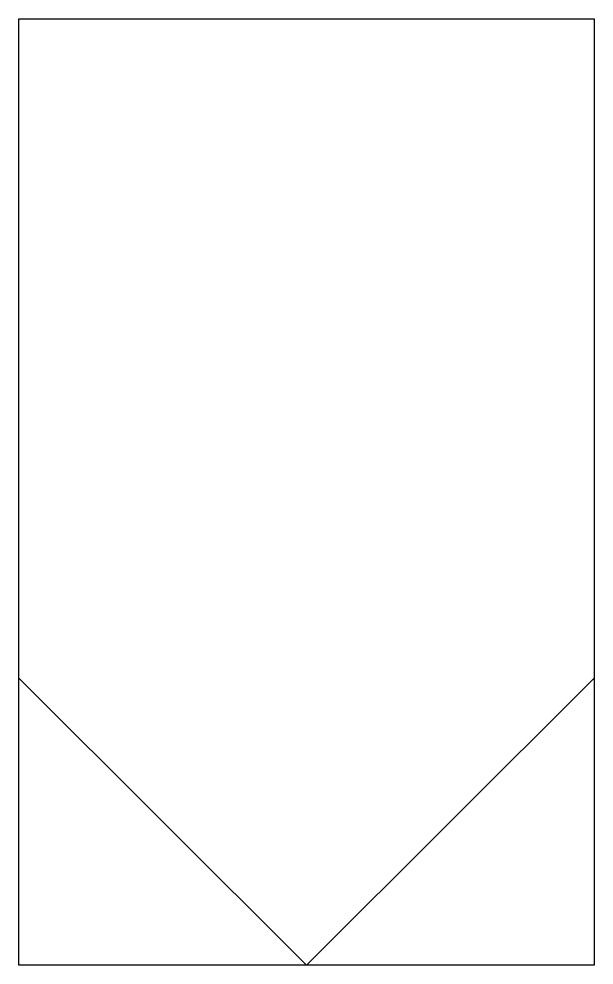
# Model space of a CAD drawing. Header units: millimetres. Extents: x -182 to 182, y -300 to 300.
import ezdxf

# ---------------------------------------------------------------- set-up
doc = ezdxf.new("R2010")
doc.units = ezdxf.units.MM

msp = doc.modelspace()

# ---------------------------------------------------------------- linework, layer by layer
at = {"color": 0, "linetype": 'ByBlock', "lineweight": -2, "transparency": 33554687}
for p, q in [((-182.5, 300), (182.5, 300)), ((-182.5, -300), (-182.5, 300)), ((182.5, 300), (182.5, -300)), ((0, -300), (-182.5, -118.09)), ((182.5, -118.09), (0, -300)), ((182.5, -300), (-182.5, -300))]:
    msp.add_line(p, q, dxfattribs=at)

doc.saveas('drawing.dxf')
